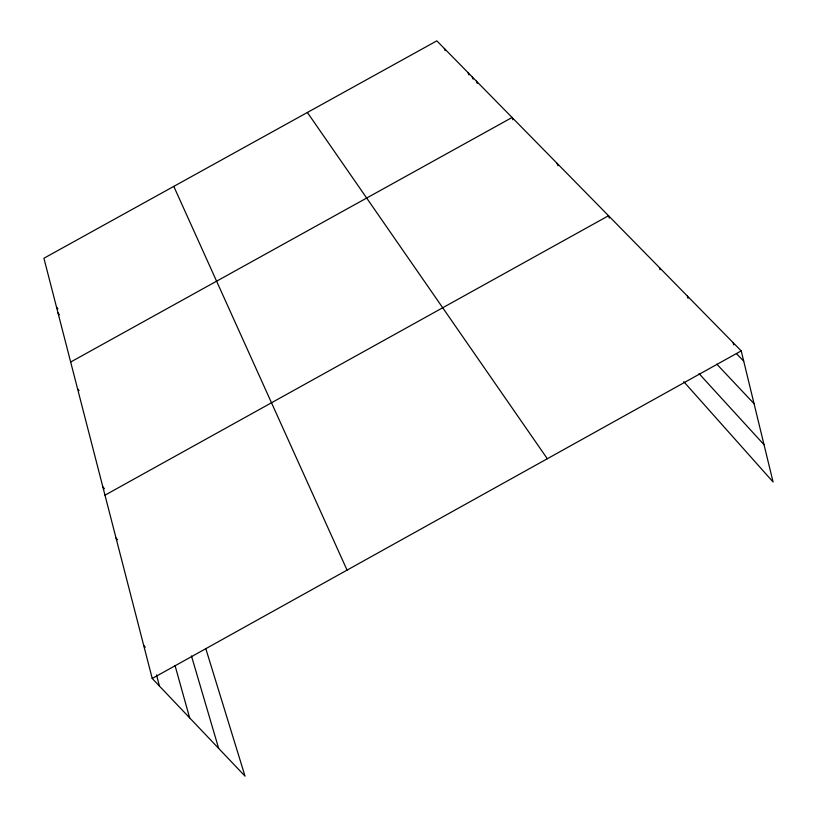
<?xml version="1.0" encoding="UTF-8"?>
<svg xmlns="http://www.w3.org/2000/svg" width="817" height="817" viewBox="0 0 817 817"><rect width="100%" height="100%" fill="white"/><g stroke="black" fill="none" stroke-linecap="round" stroke-linejoin="round"><path stroke-width="1.23" d="M104.984 495.173L608.542 215.739L609.298 218.159M152.228 678.478L741.223 350.891L436.84 40.85L43.914 258.243L152.228 678.478L245.029 776.15L205.864 648.851M70.671 362.033L512.085 117.485L512.892 119.752M736.444 353.628L743.695 361.073M716.805 364.157L754.06 403.71M143.721 645.491L145.303 647.187M699.056 373.645L764.028 444.714M683.798 381.713L773.086 481.969L741.223 350.891M116.024 538.025L117.515 539.751M102.819 486.799L104.443 488.74M77.533 388.688L79.045 390.597M57.997 312.891L59.416 314.77M56.506 307.11L57.925 308.979M307.386 112.48L547.319 458.735M173.786 186.388L347.062 570.113M444.377 48.52L445.194 50.654M468.131 72.723L468.948 74.909M472.267 76.941L473.094 79.126M476.464 81.21L477.281 83.405M557.133 163.38L557.919 165.718M191.464 655.959L218.66 748.403M659.401 267.547L660.034 269.743M175.032 665.487L189.626 717.847M687.403 296.071L688.006 298.287M156.517 674.903L159.448 686.076M733.125 342.64L733.676 344.897"/></g></svg>
